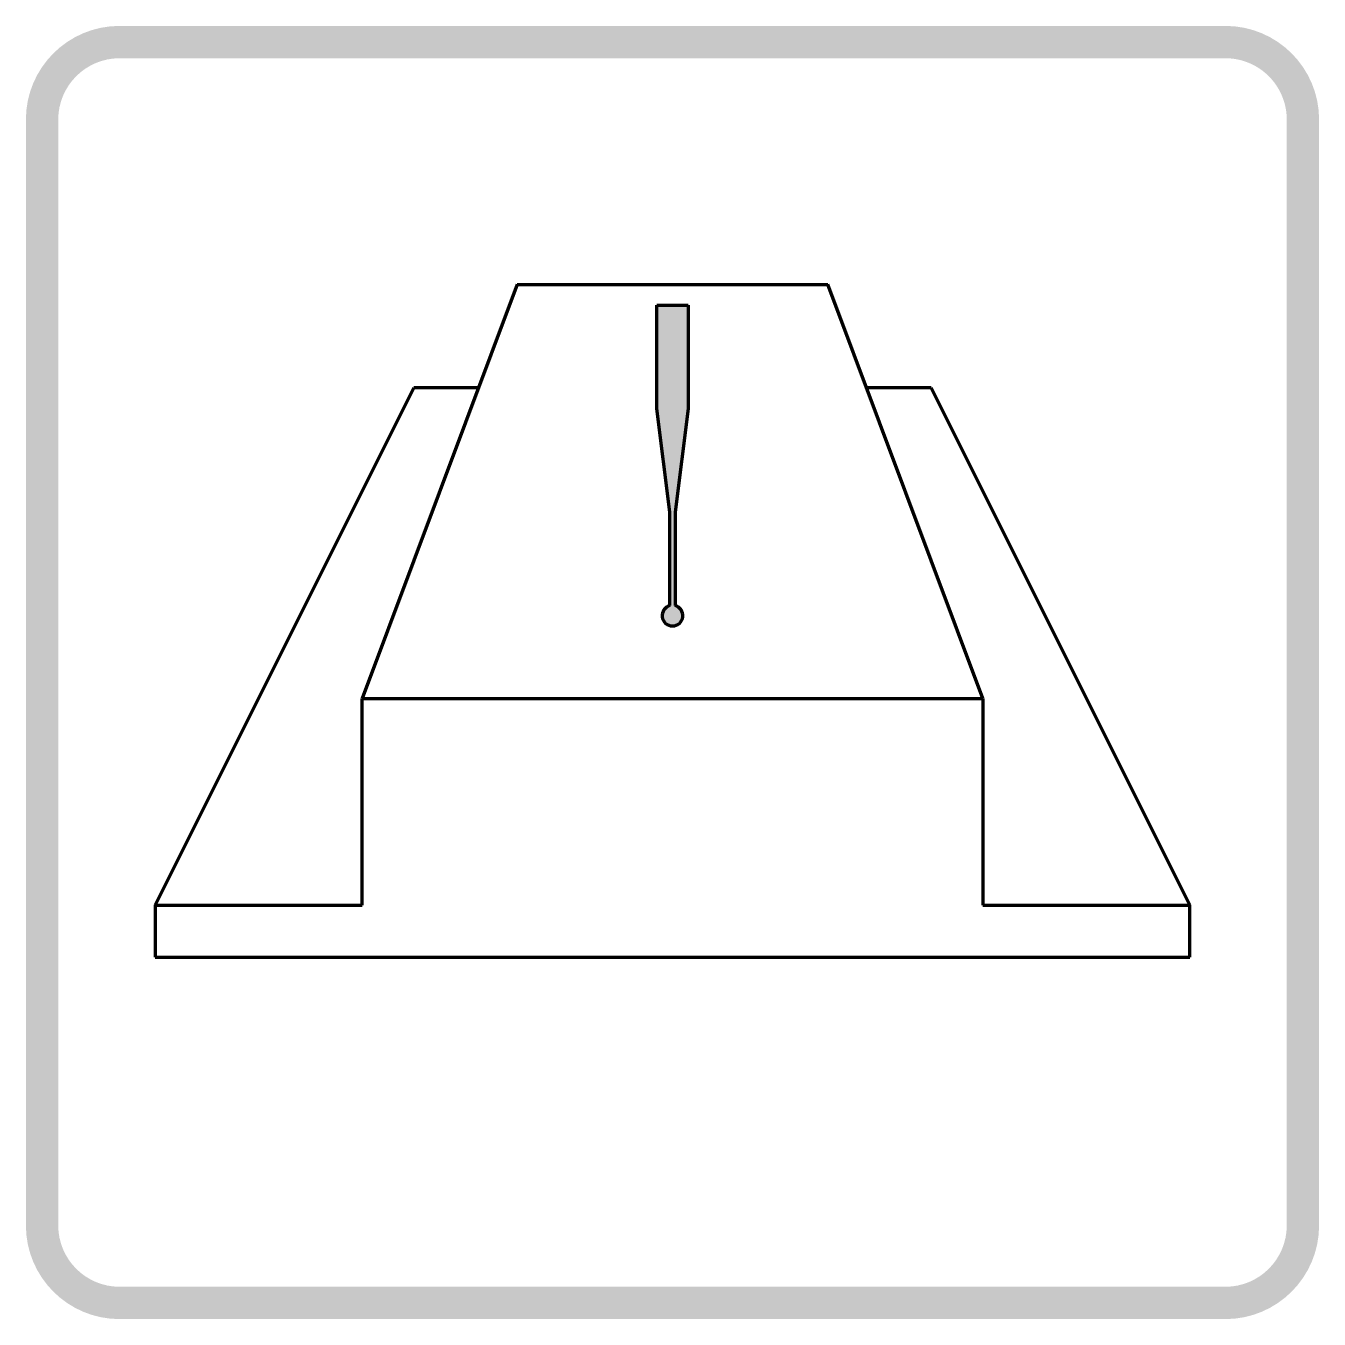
# Model space of a CAD drawing. Header units: millimetres. Extents: x -100 to 100, y -100 to 100.
import ezdxf

# ---------------------------------------------------------------- set-up
doc = ezdxf.new("R2010")
doc.units = ezdxf.units.MM
doc.layers.get('0').update_dxf_attribs({"color": 178, "lineweight": 25, "true_color": 0x000000})

msp = doc.modelspace()

# ---------------------------------------------------------------- hatches: boundary and pattern name
h = msp.add_hatch(color=256)
edge = h.paths.add_edge_path(flags=0)
edge.add_line((100, -85.5), (100, 85.5))
edge.add_arc((85.5, 85.5), 14.5, 0, 90)
edge.add_line((85.5, 100), (-85.5, 100))
edge.add_arc((-85.5, 85.5), 14.5, 90, 180)
edge.add_line((-100, 85.5), (-100, -85.5))
edge.add_arc((-85.5, -85.5), 14.5, 180, 270)
edge.add_line((-85.5, -100), (85.5, -100))
edge.add_arc((85.5, -85.5), 14.5, 270, 360)
edge = h.paths.add_edge_path(flags=0)
edge.add_arc((-85.5, 85.5), 9.5, 90.00000000000001, 180)
edge.add_line((-95, 85.5), (-95, -85.5))
edge.add_arc((-85.5, -85.5), 9.5, 180, 270)
edge.add_line((-85.5, -95), (85.5, -95))
edge.add_arc((85.5, -85.5), 9.5, 270, 360)
edge.add_line((95, -85.5), (95, 85.5))
edge.add_arc((85.5, 85.5), 9.5, 0, 90.00000000000001)
edge.add_line((85.5, 95), (-85.5, 95))
at = {"lineweight": 200}
h = msp.add_hatch(color=256, dxfattribs=at)
edge = h.paths.add_edge_path(flags=0)
edge.add_line((-2.400000000000091, 56.80000000000005), (2.399999999999977, 56.80000000000005))
edge.add_line((2.399999999999977, 56.80000000000005), (2.399999999999977, 40.80000000000004))
edge.add_line((2.399999999999977, 40.80000000000004), (0.3999999999999773, 24.80000000000003))
edge.add_line((0.3999999999999773, 24.80000000000003), (0.3999999999999773, 10.34919333848301))
edge.add_arc((0, 8.800000000000033), 1.6, -255.52248781407013, 75.52248781407019, ccw=False)
edge.add_line((-0.3999999999999988, 10.349193338483), (-0.4000000000000909, 24.80000000000003))
edge.add_line((-0.4000000000000909, 24.80000000000003), (-2.400000000000091, 40.80000000000004))
edge.add_line((-2.400000000000091, 40.80000000000004), (-2.400000000000091, 56.80000000000005))

# ---------------------------------------------------------------- linework, layer by layer
for p, q in [((-24, 60.00000000000001), (-48, -4.000000000000004)), ((-24, 60.00000000000001), (24, 60.00000000000001)), ((48, -4.000000000000004), (24, 60.00000000000001)), ((-2.400000000000091, 40.80000000000004), (-2.400000000000091, 56.80000000000005)), ((-2.400000000000091, 56.80000000000005), (2.399999999999977, 56.80000000000005)), ((2.399999999999977, 56.80000000000005), (2.399999999999977, 40.80000000000004)), ((-40, 44.00000000000001), (-80, -36)), ((-30, 44.00000000000001), (-40, 44.00000000000001)), ((40, 44.00000000000001), (30, 44.00000000000001)), ((80, -36), (40, 44.00000000000001)), ((-0.4000000000000909, 24.80000000000003), (-2.400000000000091, 40.80000000000004)), ((2.399999999999977, 40.80000000000004), (0.3999999999999773, 24.80000000000003)), ((-0.4000000000000909, 10.34919333848301), (-0.4000000000000909, 24.80000000000003)), ((0.3999999999999773, 24.80000000000003), (0.3999999999999773, 10.34919333848301)), ((-48, -36), (-48, -4.000000000000004)), ((-48, -4.000000000000004), (48, -4.000000000000004)), ((48, -4.000000000000004), (48, -36)), ((-80, -36), (-48, -36)), ((-80, -36), (-80, -44)), ((48, -36), (80, -36)), ((80, -44), (80, -36)), ((-80, -44), (80, -44))]:
    msp.add_line(p, q, dxfattribs=at)
msp.add_arc((0, 8.800000000000033), 1.6, 104.4775121859299, 75.52248781407019, dxfattribs=at)

doc.saveas('drawing.dxf')
